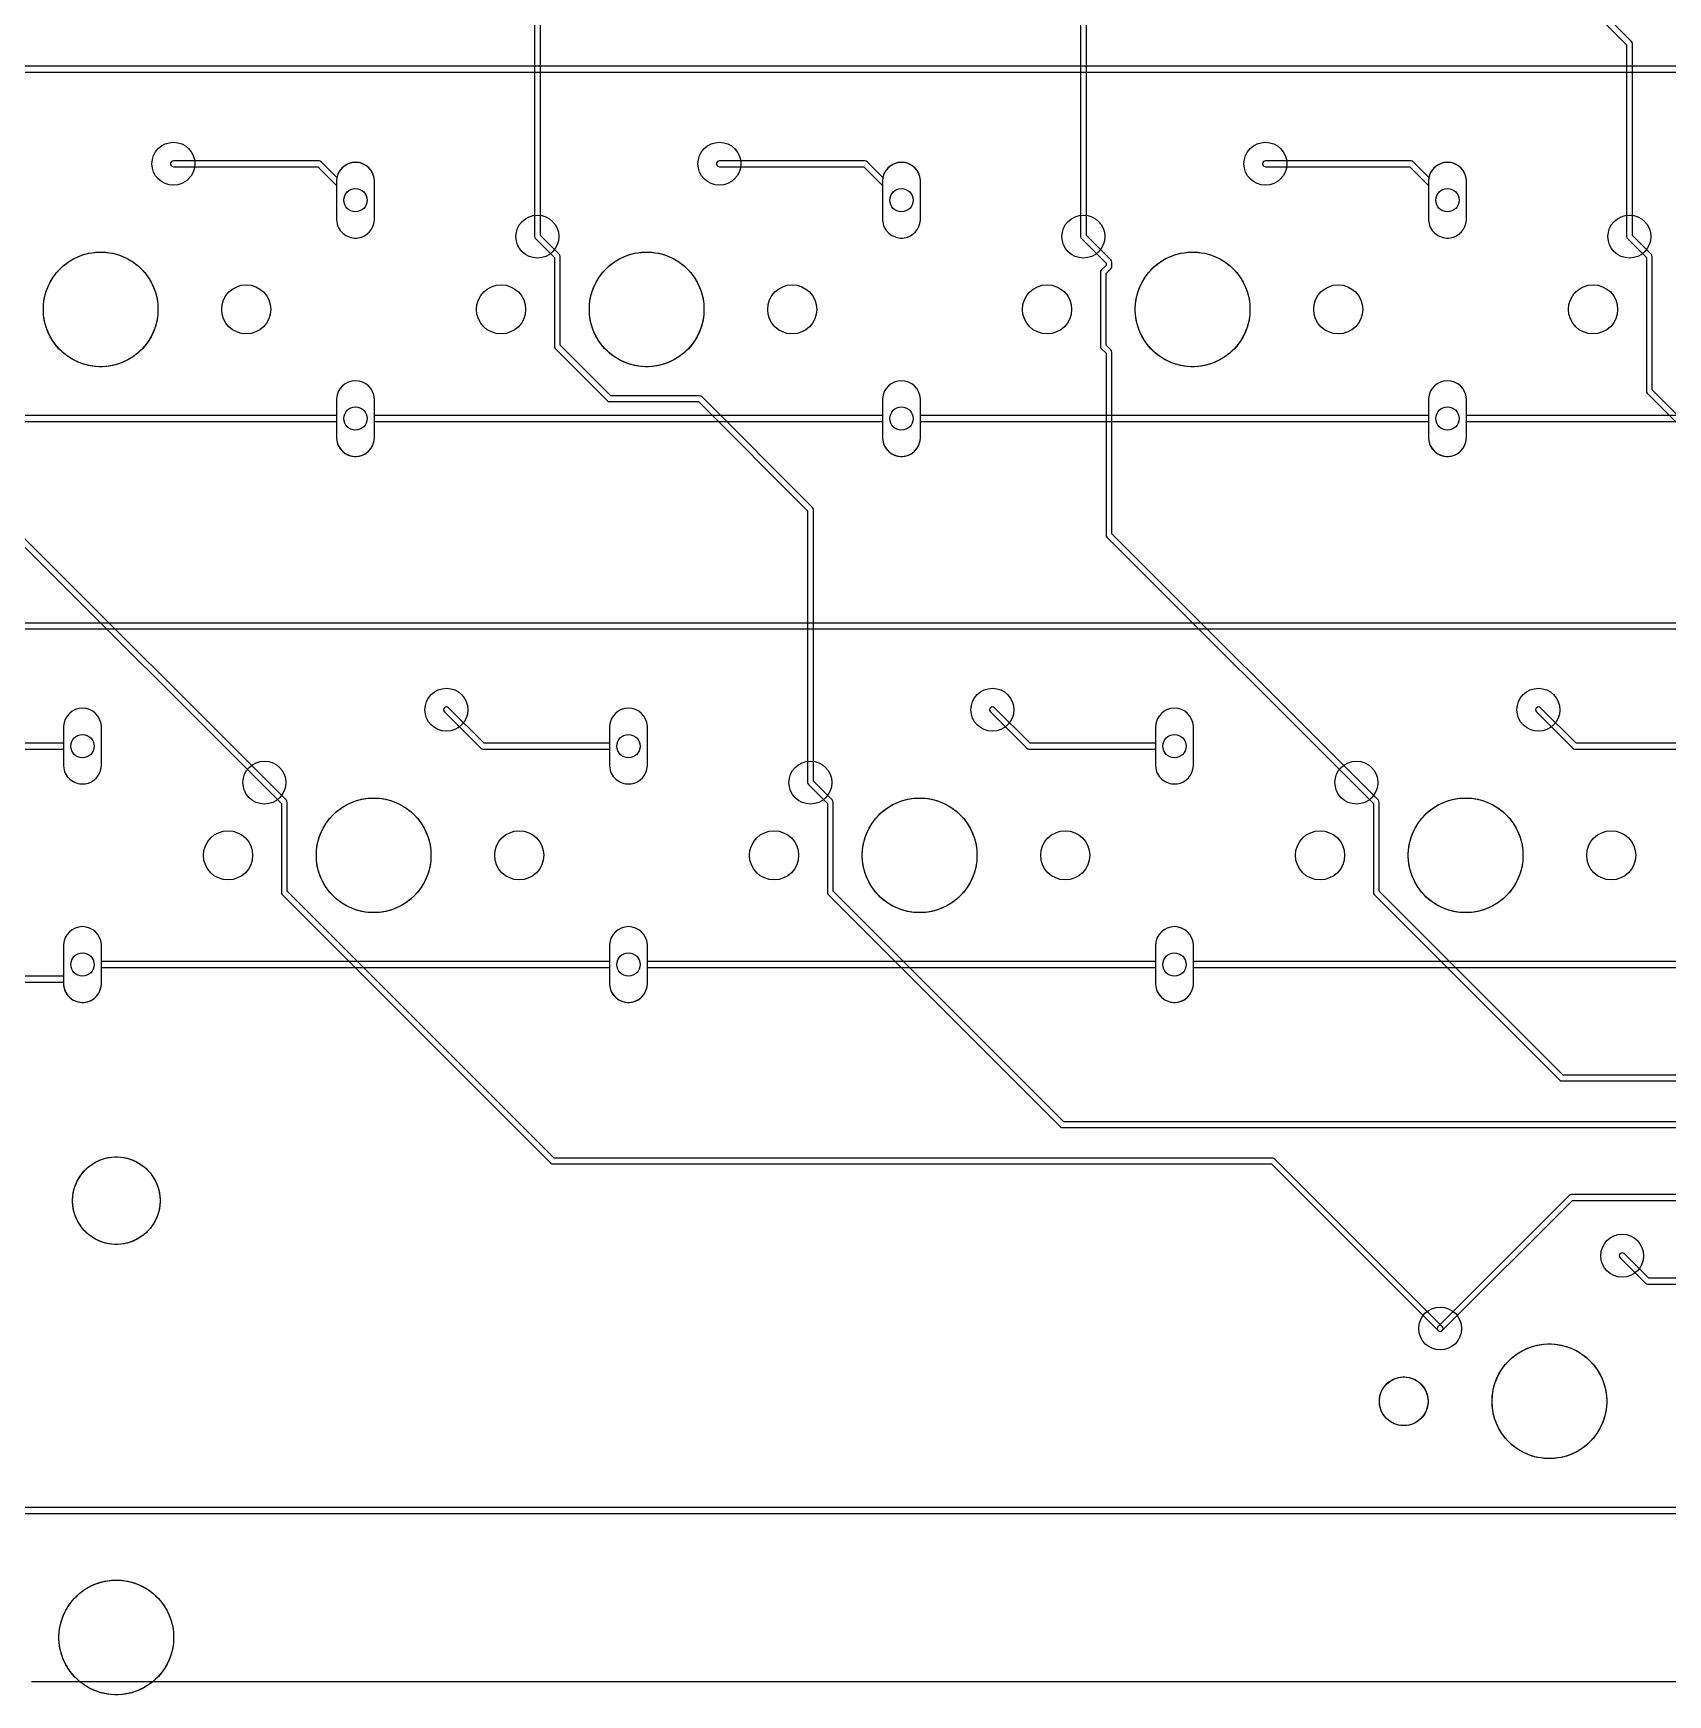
# Model space of a CAD drawing. Header units: millimetres. Extents: x 0 to 364, y 2 to 117.
# Drawn here: x 76.8 to 133.8, y 1.7 to 59.7 of the extents above; entities that cross this region are included whole.
import ezdxf

# ---------------------------------------------------------------- set-up
doc = ezdxf.new("R2010")
doc.units = ezdxf.units.MM

msp = doc.modelspace()

# ---------------------------------------------------------------- linework, layer by layer
at = {"layer": '16_copper'}
for points in [[(134.548, 109.292), (133.278, 108.022, 0.198912), (133.248, 107.95), (133.248, 99.102), (130.768, 96.622), (121.92, 96.622, 0.198912), (121.848, 96.592), (118.8, 93.544, 0.198912), (118.77, 93.472), (118.77, 90.678, 0.198912), (118.8, 90.606), (119.278, 90.128), (119.278, 80.137, 0.198912), (119.308, 80.065), (128.48, 70.894), (128.48, 63.189, 0.198912), (128.509, 63.117), (132.359, 59.267), (132.359, 52.578, 0.198912), (132.389, 52.506), (133.052, 51.844), (133.052, 47.187, 0.198912), (133.081, 47.115), (141.884, 38.312)], [(142.058, 38.426), (133.255, 47.229), (133.255, 51.886, 0.198912), (133.225, 51.958), (132.563, 52.62), (132.563, 59.309, 0.198912), (132.533, 59.381), (128.683, 63.231), (128.683, 70.936, 0.198912), (128.653, 71.008), (119.482, 80.179), (119.482, 90.17, 0.198912), (119.452, 90.242), (118.974, 90.72), (118.974, 93.43), (121.962, 96.418), (130.81, 96.418, 0.198912), (130.882, 96.448), (133.422, 98.988, 0.198912), (133.452, 99.06), (133.452, 107.908), (134.662, 109.118)], [(94.259, 63.875), (94.259, 52.578, 0.198912), (94.289, 52.506), (94.952, 51.844), (94.952, 48.747, 0.198912), (94.981, 48.675), (96.808, 46.848, 0.198912), (96.88, 46.819), (99.977, 46.819), (103.784, 43.011), (103.784, 33.528, 0.198912), (103.814, 33.456), (104.477, 32.794), (104.477, 29.697, 0.198912), (104.506, 29.625), (112.613, 21.518, 0.198912), (112.685, 21.488), (181.568, 21.488)], [(181.61, 21.692), (112.727, 21.692), (104.68, 29.739), (104.68, 32.836, 0.198912), (104.65, 32.908), (103.988, 33.57), (103.988, 43.053, 0.198912), (103.958, 43.125), (100.091, 46.992, 0.198912), (100.019, 47.022), (96.922, 47.022), (95.155, 48.789), (95.155, 51.886, 0.198912), (95.125, 51.958), (94.463, 52.62), (94.463, 63.917, 0.198912)], [(113.309, 63.077), (113.309, 52.578, 0.198912), (113.339, 52.506), (114.198, 51.647), (114.198, 51.568), (114.031, 51.401, 0.198912), (114.002, 51.329), (114.002, 48.747, 0.198912), (114.031, 48.675), (114.198, 48.508), (114.198, 42.164, 0.198912), (114.228, 42.092), (123.527, 32.794), (123.527, 29.697, 0.198912), (123.556, 29.625), (130.037, 23.144, 0.198912), (130.109, 23.114), (194.385, 23.114)], [(194.427, 23.317), (130.151, 23.317), (123.73, 29.739), (123.73, 32.836, 0.198912), (123.7, 32.908), (114.402, 42.206), (114.402, 48.55, 0.198912), (114.372, 48.622), (114.205, 48.789), (114.205, 51.287), (114.372, 51.454, 0.198912), (114.402, 51.526), (114.402, 51.689, 0.198912), (114.372, 51.761), (113.513, 52.62), (113.513, 63.119, 0.198912)], [(75.931, 42.289), (85.427, 32.794), (85.427, 29.697, 0.198912), (85.456, 29.625), (94.833, 20.248, 0.198912), (94.905, 20.218), (119.973, 20.218), (125.785, 14.406, 1), (125.929, 14.55), (120.087, 20.392, 0.198912), (120.015, 20.422), (94.947, 20.422), (85.63, 29.739), (85.63, 32.836, 0.198912), (85.6, 32.908), (76.105, 42.403)]]:
    msp.add_lwpolyline(points, format="xyb", dxfattribs=at)
for points in [[(88.108, 52.534, 0.357805), (88.671, 53.155), (88.671, 54.541, 0.952079), (87.351, 54.541), (87.351, 53.155), (87.357, 53.091), (87.37, 53.027), (87.388, 52.965), (87.413, 52.905), (87.444, 52.848), (87.48, 52.794), (87.521, 52.744), (87.567, 52.698), (87.617, 52.657), (87.671, 52.62), (87.728, 52.59), (87.788, 52.565), (87.85, 52.546), (87.914, 52.534), (87.979, 52.527), (88.043, 52.527)], [(107.158, 52.534, 0.357805), (107.721, 53.155), (107.721, 54.541, 0.952079), (106.401, 54.541), (106.401, 53.155), (106.407, 53.091), (106.42, 53.027), (106.438, 52.965), (106.463, 52.905), (106.494, 52.848), (106.53, 52.794), (106.571, 52.744), (106.617, 52.698), (106.667, 52.657), (106.721, 52.62), (106.778, 52.59), (106.838, 52.565), (106.9, 52.546), (106.964, 52.534), (107.029, 52.527), (107.093, 52.527)], [(126.208, 52.534, 0.357805), (126.771, 53.155), (126.771, 54.541, 0.952079), (125.451, 54.541), (125.451, 53.155), (125.457, 53.091), (125.47, 53.027), (125.488, 52.965), (125.513, 52.905), (125.544, 52.848), (125.58, 52.794), (125.621, 52.744), (125.667, 52.698), (125.717, 52.657), (125.771, 52.62), (125.828, 52.59), (125.888, 52.565), (125.95, 52.546), (126.014, 52.534), (126.079, 52.527), (126.143, 52.527)], [(88.108, 44.914, 0.357805), (88.671, 45.535), (88.671, 46.921, 0.952079), (87.351, 46.921), (87.351, 45.535), (87.357, 45.471), (87.37, 45.407), (87.388, 45.345), (87.413, 45.285), (87.444, 45.228), (87.48, 45.174), (87.521, 45.124), (87.567, 45.078), (87.617, 45.037), (87.671, 45), (87.728, 44.97), (87.788, 44.945), (87.85, 44.926), (87.914, 44.914), (87.979, 44.907), (88.043, 44.907)], [(107.158, 44.914, 0.357805), (107.721, 45.535), (107.721, 46.921, 0.952079), (106.401, 46.921), (106.401, 45.535), (106.407, 45.471), (106.42, 45.407), (106.438, 45.345), (106.463, 45.285), (106.494, 45.228), (106.53, 45.174), (106.571, 45.124), (106.617, 45.078), (106.667, 45.037), (106.721, 45), (106.778, 44.97), (106.838, 44.945), (106.9, 44.926), (106.964, 44.914), (107.029, 44.907), (107.093, 44.907)], [(126.208, 44.914, 0.357805), (126.771, 45.535), (126.771, 46.921, 0.952079), (125.451, 46.921), (125.451, 45.535), (125.457, 45.471), (125.47, 45.407), (125.488, 45.345), (125.513, 45.285), (125.544, 45.228), (125.58, 45.174), (125.621, 45.124), (125.667, 45.078), (125.717, 45.037), (125.771, 45), (125.828, 44.97), (125.888, 44.945), (125.95, 44.926), (126.014, 44.914), (126.079, 44.907), (126.143, 44.907)], [(78.583, 33.484, 0.357805), (79.146, 34.105), (79.146, 35.491, 0.952079), (77.826, 35.491), (77.826, 34.105), (77.832, 34.041), (77.845, 33.977), (77.863, 33.915), (77.888, 33.855), (77.919, 33.798), (77.955, 33.744), (77.996, 33.694), (78.042, 33.648), (78.092, 33.607), (78.146, 33.57), (78.203, 33.54), (78.263, 33.515), (78.325, 33.496), (78.389, 33.484), (78.454, 33.477), (78.518, 33.477)], [(97.633, 33.484, 0.357805), (98.196, 34.105), (98.196, 35.491, 0.952079), (96.876, 35.491), (96.876, 34.105), (96.882, 34.041), (96.895, 33.977), (96.913, 33.915), (96.938, 33.855), (96.969, 33.798), (97.005, 33.744), (97.046, 33.694), (97.092, 33.648), (97.142, 33.607), (97.196, 33.57), (97.253, 33.54), (97.313, 33.515), (97.375, 33.496), (97.439, 33.484), (97.504, 33.477), (97.568, 33.477)], [(116.683, 33.484, 0.357805), (117.246, 34.105), (117.246, 35.491, 0.952079), (115.926, 35.491), (115.926, 34.105), (115.932, 34.041), (115.945, 33.977), (115.963, 33.915), (115.988, 33.855), (116.019, 33.798), (116.055, 33.744), (116.096, 33.694), (116.142, 33.648), (116.192, 33.607), (116.246, 33.57), (116.303, 33.54), (116.363, 33.515), (116.425, 33.496), (116.489, 33.484), (116.554, 33.477), (116.618, 33.477)], [(78.583, 25.864, 0.357805), (79.146, 26.485), (79.146, 27.871, 0.952079), (77.826, 27.871), (77.826, 26.485), (77.832, 26.421), (77.845, 26.357), (77.863, 26.295), (77.888, 26.235), (77.919, 26.178), (77.955, 26.124), (77.996, 26.074), (78.042, 26.028), (78.092, 25.987), (78.146, 25.95), (78.203, 25.92), (78.263, 25.895), (78.325, 25.876), (78.389, 25.864), (78.454, 25.857), (78.518, 25.857)], [(97.633, 25.864, 0.357805), (98.196, 26.485), (98.196, 27.871, 0.952079), (96.876, 27.871), (96.876, 26.485), (96.882, 26.421), (96.895, 26.357), (96.913, 26.295), (96.938, 26.235), (96.969, 26.178), (97.005, 26.124), (97.046, 26.074), (97.092, 26.028), (97.142, 25.987), (97.196, 25.95), (97.253, 25.92), (97.313, 25.895), (97.375, 25.876), (97.439, 25.864), (97.504, 25.857), (97.568, 25.857)], [(116.683, 25.864, 0.357805), (117.246, 26.485), (117.246, 27.871, 0.952079), (115.926, 27.871), (115.926, 26.485), (115.932, 26.421), (115.945, 26.357), (115.963, 26.295), (115.988, 26.235), (116.019, 26.178), (116.055, 26.124), (116.096, 26.074), (116.142, 26.028), (116.192, 25.987), (116.246, 25.95), (116.303, 25.92), (116.363, 25.895), (116.425, 25.876), (116.489, 25.864), (116.554, 25.857), (116.618, 25.857)]]:
    msp.add_lwpolyline(points, format="xyb", close=True, dxfattribs=at)
at = {"layer": '1_copper'}
for points in [[(247.704, 58.522), (43.053, 58.522, 0.198912), (42.981, 58.492), (37.139, 52.65), (37.124, 52.63), (37.114, 52.607), (37.109, 52.582), (37.112, 52.557), (37.12, 52.533), (37.134, 52.512), (37.152, 52.495), (37.174, 52.483), (37.199, 52.477), (37.224, 52.477, 0.166453), (37.283, 52.506), (43.095, 58.318), (247.746, 58.318, 0.198912)], [(144.501, 46.33), (126.771, 46.33), (126.771, 46.921, 0.952079), (125.451, 46.921), (125.451, 46.33), (107.721, 46.33), (107.721, 46.921, 0.952079), (106.401, 46.921), (106.401, 46.33), (88.671, 46.33), (88.671, 46.921, 0.952079), (87.351, 46.921), (87.351, 46.33), (69.621, 46.33)], [(69.621, 46.126), (87.351, 46.126), (87.351, 45.535, 0.952079), (88.671, 45.535), (88.671, 46.126), (106.401, 46.126), (106.401, 45.535, 0.952079), (107.721, 45.535), (107.721, 46.126), (125.451, 46.126), (125.451, 45.535, 0.952079), (126.771, 45.535), (126.771, 46.126), (144.501, 46.126)], [(237.871, 39.091), (71.247, 39.091, 0.198912), (71.175, 39.061), (65.714, 33.6, 1), (65.858, 33.456), (71.289, 38.887), (237.829, 38.887)], [(73.406, 34.696), (77.826, 34.696), (77.826, 34.105), (77.832, 34.041), (77.845, 33.977), (77.863, 33.915), (77.888, 33.855), (77.919, 33.798), (77.955, 33.744), (77.996, 33.694), (78.042, 33.648), (78.092, 33.607), (78.146, 33.57), (78.203, 33.54), (78.263, 33.515), (78.325, 33.496), (78.389, 33.484), (78.454, 33.477), (78.518, 33.477), (78.583, 33.484, 0.357805), (79.146, 34.105), (79.146, 35.491, 0.952079), (77.826, 35.491), (77.826, 34.9), (73.448, 34.9)], [(134.976, 34.9), (130.598, 34.9), (129.358, 36.14, 1), (129.214, 35.996), (130.484, 34.726, 0.198912), (130.556, 34.696), (134.976, 34.696)], [(134.976, 27.28), (117.246, 27.28), (117.246, 27.871, 0.952079), (115.926, 27.871), (115.926, 27.28), (98.196, 27.28), (98.196, 27.871, 0.952079), (96.876, 27.871), (96.876, 27.28), (79.146, 27.28), (79.146, 27.871, 0.952079), (77.826, 27.871), (77.826, 26.772), (60.096, 26.772)], [(60.096, 26.568), (77.826, 26.568, 0.965361), (79.14, 26.421), (79.146, 26.485), (79.146, 27.076), (96.876, 27.076), (96.876, 26.485, 0.952079), (98.196, 26.485), (98.196, 27.076), (115.926, 27.076), (115.926, 26.485, 0.952079), (117.246, 26.485), (117.246, 27.076), (134.976, 27.076)], [(176, 19.152), (130.429, 19.152, 0.198912), (130.357, 19.122), (125.785, 14.55, 1), (125.929, 14.406), (130.471, 18.948), (176.042, 18.948, 0.198912)], [(137.897, 16.231), (133.138, 16.231), (132.279, 17.09, 1), (132.135, 16.946), (133.024, 16.057, 0.198912), (133.096, 16.027), (137.897, 16.027)], [(137.897, 8.228), (67.716, 8.228), (67.716, 8.821, 0.952079), (66.396, 8.821), (66.396, 8.101), (43.84, 8.101), (43.84, 8.694, 0.952079), (42.52, 8.694), (42.52, 8.103), (20.091, 8.103), (20.091, 8.694, 0.952079), (18.771, 8.694), (18.771, 7.308, 0.952079), (20.091, 7.308), (20.091, 7.899), (42.52, 7.899), (42.52, 7.308, 0.952079), (43.84, 7.308), (43.84, 7.901), (66.396, 7.901), (66.396, 7.435, 0.952079), (67.716, 7.435), (67.716, 8.028), (137.897, 8.028, 0.961569)]]:
    msp.add_lwpolyline(points, format="xyb", dxfattribs=at)
for points in [[(88.108, 52.534, 0.357805), (88.671, 53.155), (88.671, 54.541, 0.883004), (87.364, 54.639), (86.813, 55.19, 0.198912), (86.741, 55.22), (81.661, 55.22, 0.921463), (81.644, 55.018), (81.661, 55.016), (86.699, 55.016), (87.351, 54.365), (87.351, 53.155), (87.357, 53.091), (87.37, 53.027), (87.388, 52.965), (87.413, 52.905), (87.444, 52.848), (87.48, 52.794), (87.521, 52.744), (87.567, 52.698), (87.617, 52.657), (87.671, 52.62), (87.728, 52.59), (87.788, 52.565), (87.85, 52.546), (87.914, 52.534), (87.979, 52.527), (88.043, 52.527)], [(107.158, 52.534, 0.357805), (107.721, 53.155), (107.721, 54.541, 0.883004), (106.414, 54.639), (105.863, 55.19, 0.198912), (105.791, 55.22), (100.711, 55.22, 0.921463), (100.694, 55.018), (100.711, 55.016), (105.749, 55.016), (106.401, 54.365), (106.401, 53.155), (106.407, 53.091), (106.42, 53.027), (106.438, 52.965), (106.463, 52.905), (106.494, 52.848), (106.53, 52.794), (106.571, 52.744), (106.617, 52.698), (106.667, 52.657), (106.721, 52.62), (106.778, 52.59), (106.838, 52.565), (106.9, 52.546), (106.964, 52.534), (107.029, 52.527), (107.093, 52.527)], [(126.208, 52.534, 0.357805), (126.771, 53.155), (126.771, 54.541, 0.883004), (125.464, 54.639), (124.913, 55.19, 0.198912), (124.841, 55.22), (119.761, 55.22, 0.921463), (119.744, 55.018), (119.761, 55.016), (124.799, 55.016), (125.451, 54.365), (125.451, 53.155), (125.457, 53.091), (125.47, 53.027), (125.488, 52.965), (125.513, 52.905), (125.544, 52.848), (125.58, 52.794), (125.621, 52.744), (125.667, 52.698), (125.717, 52.657), (125.771, 52.62), (125.828, 52.59), (125.888, 52.565), (125.95, 52.546), (126.014, 52.534), (126.079, 52.527), (126.143, 52.527)], [(97.633, 33.484, 0.357805), (98.196, 34.105), (98.196, 35.491, 0.952079), (96.876, 35.491), (96.876, 34.9), (92.498, 34.9), (91.258, 36.14, 1), (91.114, 35.996), (92.384, 34.726, 0.198912), (92.456, 34.696), (96.876, 34.696), (96.876, 34.105), (96.882, 34.041), (96.895, 33.977), (96.913, 33.915), (96.938, 33.855), (96.969, 33.798), (97.005, 33.744), (97.046, 33.694), (97.092, 33.648), (97.142, 33.607), (97.196, 33.57), (97.253, 33.54), (97.313, 33.515), (97.375, 33.496), (97.439, 33.484), (97.504, 33.477), (97.568, 33.477)], [(116.683, 33.484, 0.357805), (117.246, 34.105), (117.246, 35.491, 0.952079), (115.926, 35.491), (115.926, 34.9), (111.548, 34.9), (110.308, 36.14, 1), (110.164, 35.996), (111.434, 34.726, 0.198912), (111.506, 34.696), (115.926, 34.696), (115.926, 34.105), (115.932, 34.041), (115.945, 33.977), (115.963, 33.915), (115.988, 33.855), (116.019, 33.798), (116.055, 33.744), (116.096, 33.694), (116.142, 33.648), (116.192, 33.607), (116.246, 33.57), (116.303, 33.54), (116.363, 33.515), (116.425, 33.496), (116.489, 33.484), (116.554, 33.477), (116.618, 33.477)]]:
    msp.add_lwpolyline(points, format="xyb", close=True, dxfattribs=at)
at = {"layer": 'drills_NPTH'}
for centre, radius in [((79.121, 50.038), 2), ((98.171, 50.038), 2), ((117.221, 50.038), 2), ((88.646, 30.988), 2), ((107.696, 30.988), 2), ((126.746, 30.988), 2), ((79.667, 18.938), 1.525), ((129.667, 11.938), 2), ((124.587, 11.938), 0.85), ((79.667, 3.698), 2)]:
    msp.add_circle(centre, radius, dxfattribs=at)
at = {"layer": 'drills_PTH'}
for centre, radius in [((81.661, 55.118), 0.75), ((100.711, 55.118), 0.75), ((119.761, 55.118), 0.75), ((88.011, 53.848), 0.406), ((107.061, 53.848), 0.406), ((126.111, 53.848), 0.406), ((94.361, 52.578), 0.75), ((113.411, 52.578), 0.75), ((132.461, 52.578), 0.75), ((84.201, 50.038), 0.857), ((93.091, 50.038), 0.857), ((103.251, 50.038), 0.857), ((112.141, 50.038), 0.857), ((122.301, 50.038), 0.857), ((131.191, 50.038), 0.857), ((88.011, 46.228), 0.406), ((107.061, 46.228), 0.406), ((126.111, 46.228), 0.406), ((91.186, 36.068), 0.75), ((110.236, 36.068), 0.75), ((129.286, 36.068), 0.75), ((78.486, 34.798), 0.406), ((97.536, 34.798), 0.406), ((116.586, 34.798), 0.406), ((84.836, 33.528), 0.75), ((103.886, 33.528), 0.75), ((122.936, 33.528), 0.75), ((83.566, 30.988), 0.857), ((93.726, 30.988), 0.857), ((102.616, 30.988), 0.857), ((112.776, 30.988), 0.857), ((121.666, 30.988), 0.857), ((131.826, 30.988), 0.857), ((78.486, 27.178), 0.406), ((97.536, 27.178), 0.406), ((116.586, 27.178), 0.406), ((132.207, 17.018), 0.75), ((125.857, 14.478), 0.75)]:
    msp.add_circle(centre, radius, dxfattribs=at)
at = {"layer": 'holes'}
for points in [[(81.121, 49.978), (81.114, 49.857), (81.099, 49.737), (81.078, 49.618), (81.049, 49.501), (81.013, 49.385), (80.97, 49.272), (80.92, 49.162), (80.864, 49.055), (80.801, 48.951), (80.733, 48.852), (80.658, 48.757), (80.578, 48.666), (80.493, 48.581), (80.402, 48.501), (80.307, 48.426), (80.208, 48.358), (80.104, 48.295), (79.997, 48.239), (79.887, 48.189), (79.774, 48.146), (79.658, 48.11), (79.541, 48.081), (79.422, 48.06), (79.302, 48.045), (79.181, 48.038), (79.061, 48.038), (78.94, 48.045), (78.82, 48.06), (78.701, 48.081), (78.584, 48.11), (78.468, 48.146), (78.355, 48.189), (78.245, 48.239), (78.138, 48.295), (78.034, 48.358), (77.935, 48.426), (77.84, 48.501), (77.749, 48.581), (77.664, 48.666), (77.584, 48.757), (77.509, 48.852), (77.441, 48.951), (77.378, 49.055), (77.322, 49.162), (77.272, 49.272), (77.229, 49.385), (77.193, 49.501), (77.164, 49.618), (77.143, 49.737), (77.128, 49.857), (77.121, 49.978), (77.121, 50.098), (77.128, 50.219), (77.143, 50.339), (77.164, 50.458), (77.193, 50.575), (77.229, 50.691), (77.272, 50.804), (77.322, 50.914), (77.378, 51.021), (77.441, 51.125), (77.509, 51.224), (77.584, 51.319), (77.664, 51.41), (77.749, 51.495), (77.84, 51.575), (77.935, 51.65), (78.034, 51.718), (78.138, 51.781), (78.245, 51.837), (78.355, 51.887), (78.468, 51.93), (78.584, 51.966), (78.701, 51.995), (78.82, 52.016), (78.94, 52.031), (79.061, 52.038), (79.181, 52.038), (79.302, 52.031), (79.422, 52.016), (79.541, 51.995), (79.658, 51.966), (79.774, 51.93), (79.887, 51.887), (79.997, 51.837), (80.104, 51.781), (80.208, 51.718), (80.307, 51.65), (80.402, 51.575), (80.493, 51.495), (80.578, 51.41), (80.658, 51.319), (80.733, 51.224), (80.801, 51.125), (80.864, 51.021), (80.92, 50.914), (80.97, 50.804), (81.013, 50.691), (81.049, 50.575), (81.078, 50.458), (81.099, 50.339), (81.114, 50.219), (81.121, 50.098), (81.121, 49.978)], [(100.171, 49.978), (100.164, 49.857), (100.149, 49.737), (100.128, 49.618), (100.099, 49.501), (100.063, 49.385), (100.02, 49.272), (99.97, 49.162), (99.914, 49.055), (99.851, 48.951), (99.783, 48.852), (99.708, 48.757), (99.628, 48.666), (99.543, 48.581), (99.452, 48.501), (99.357, 48.426), (99.258, 48.358), (99.154, 48.295), (99.047, 48.239), (98.937, 48.189), (98.824, 48.146), (98.708, 48.11), (98.591, 48.081), (98.472, 48.06), (98.352, 48.045), (98.231, 48.038), (98.111, 48.038), (97.99, 48.045), (97.87, 48.06), (97.751, 48.081), (97.634, 48.11), (97.518, 48.146), (97.405, 48.189), (97.295, 48.239), (97.188, 48.295), (97.084, 48.358), (96.985, 48.426), (96.89, 48.501), (96.799, 48.581), (96.714, 48.666), (96.634, 48.757), (96.559, 48.852), (96.491, 48.951), (96.428, 49.055), (96.372, 49.162), (96.322, 49.272), (96.279, 49.385), (96.243, 49.501), (96.214, 49.618), (96.193, 49.737), (96.178, 49.857), (96.171, 49.978), (96.171, 50.098), (96.178, 50.219), (96.193, 50.339), (96.214, 50.458), (96.243, 50.575), (96.279, 50.691), (96.322, 50.804), (96.372, 50.914), (96.428, 51.021), (96.491, 51.125), (96.559, 51.224), (96.634, 51.319), (96.714, 51.41), (96.799, 51.495), (96.89, 51.575), (96.985, 51.65), (97.084, 51.718), (97.188, 51.781), (97.295, 51.837), (97.405, 51.887), (97.518, 51.93), (97.634, 51.966), (97.751, 51.995), (97.87, 52.016), (97.99, 52.031), (98.111, 52.038), (98.231, 52.038), (98.352, 52.031), (98.472, 52.016), (98.591, 51.995), (98.708, 51.966), (98.824, 51.93), (98.937, 51.887), (99.047, 51.837), (99.154, 51.781), (99.258, 51.718), (99.357, 51.65), (99.452, 51.575), (99.543, 51.495), (99.628, 51.41), (99.708, 51.319), (99.783, 51.224), (99.851, 51.125), (99.914, 51.021), (99.97, 50.914), (100.02, 50.804), (100.063, 50.691), (100.099, 50.575), (100.128, 50.458), (100.149, 50.339), (100.164, 50.219), (100.171, 50.098), (100.171, 49.978)], [(119.221, 49.978), (119.214, 49.857), (119.199, 49.737), (119.178, 49.618), (119.149, 49.501), (119.113, 49.385), (119.07, 49.272), (119.02, 49.162), (118.964, 49.055), (118.901, 48.951), (118.833, 48.852), (118.758, 48.757), (118.678, 48.666), (118.593, 48.581), (118.502, 48.501), (118.407, 48.426), (118.308, 48.358), (118.204, 48.295), (118.097, 48.239), (117.987, 48.189), (117.874, 48.146), (117.758, 48.11), (117.641, 48.081), (117.522, 48.06), (117.402, 48.045), (117.281, 48.038), (117.161, 48.038), (117.04, 48.045), (116.92, 48.06), (116.801, 48.081), (116.684, 48.11), (116.568, 48.146), (116.455, 48.189), (116.345, 48.239), (116.238, 48.295), (116.134, 48.358), (116.035, 48.426), (115.94, 48.501), (115.849, 48.581), (115.764, 48.666), (115.684, 48.757), (115.609, 48.852), (115.541, 48.951), (115.478, 49.055), (115.422, 49.162), (115.372, 49.272), (115.329, 49.385), (115.293, 49.501), (115.264, 49.618), (115.243, 49.737), (115.228, 49.857), (115.221, 49.978), (115.221, 50.098), (115.228, 50.219), (115.243, 50.339), (115.264, 50.458), (115.293, 50.575), (115.329, 50.691), (115.372, 50.804), (115.422, 50.914), (115.478, 51.021), (115.541, 51.125), (115.609, 51.224), (115.684, 51.319), (115.764, 51.41), (115.849, 51.495), (115.94, 51.575), (116.035, 51.65), (116.134, 51.718), (116.238, 51.781), (116.345, 51.837), (116.455, 51.887), (116.568, 51.93), (116.684, 51.966), (116.801, 51.995), (116.92, 52.016), (117.04, 52.031), (117.161, 52.038), (117.281, 52.038), (117.402, 52.031), (117.522, 52.016), (117.641, 51.995), (117.758, 51.966), (117.874, 51.93), (117.987, 51.887), (118.097, 51.837), (118.204, 51.781), (118.308, 51.718), (118.407, 51.65), (118.502, 51.575), (118.593, 51.495), (118.678, 51.41), (118.758, 51.319), (118.833, 51.224), (118.901, 51.125), (118.964, 51.021), (119.02, 50.914), (119.07, 50.804), (119.113, 50.691), (119.149, 50.575), (119.178, 50.458), (119.199, 50.339), (119.214, 50.219), (119.221, 50.098), (119.221, 49.978)], [(90.646, 30.928), (90.639, 30.807), (90.624, 30.687), (90.603, 30.568), (90.574, 30.451), (90.538, 30.335), (90.495, 30.222), (90.445, 30.112), (90.389, 30.005), (90.326, 29.901), (90.258, 29.802), (90.183, 29.707), (90.103, 29.616), (90.018, 29.531), (89.927, 29.451), (89.832, 29.376), (89.733, 29.308), (89.629, 29.245), (89.522, 29.189), (89.412, 29.139), (89.299, 29.096), (89.183, 29.06), (89.066, 29.031), (88.947, 29.01), (88.827, 28.995), (88.706, 28.988), (88.586, 28.988), (88.465, 28.995), (88.345, 29.01), (88.226, 29.031), (88.109, 29.06), (87.993, 29.096), (87.88, 29.139), (87.77, 29.189), (87.663, 29.245), (87.559, 29.308), (87.46, 29.376), (87.365, 29.451), (87.274, 29.531), (87.189, 29.616), (87.109, 29.707), (87.034, 29.802), (86.966, 29.901), (86.903, 30.005), (86.847, 30.112), (86.797, 30.222), (86.754, 30.335), (86.718, 30.451), (86.689, 30.568), (86.668, 30.687), (86.653, 30.807), (86.646, 30.928), (86.646, 31.048), (86.653, 31.169), (86.668, 31.289), (86.689, 31.408), (86.718, 31.525), (86.754, 31.641), (86.797, 31.754), (86.847, 31.864), (86.903, 31.971), (86.966, 32.075), (87.034, 32.174), (87.109, 32.269), (87.189, 32.36), (87.274, 32.445), (87.365, 32.525), (87.46, 32.6), (87.559, 32.668), (87.663, 32.731), (87.77, 32.787), (87.88, 32.837), (87.993, 32.88), (88.109, 32.916), (88.226, 32.945), (88.345, 32.966), (88.465, 32.981), (88.586, 32.988), (88.706, 32.988), (88.827, 32.981), (88.947, 32.966), (89.066, 32.945), (89.183, 32.916), (89.299, 32.88), (89.412, 32.837), (89.522, 32.787), (89.629, 32.731), (89.733, 32.668), (89.832, 32.6), (89.927, 32.525), (90.018, 32.445), (90.103, 32.36), (90.183, 32.269), (90.258, 32.174), (90.326, 32.075), (90.389, 31.971), (90.445, 31.864), (90.495, 31.754), (90.538, 31.641), (90.574, 31.525), (90.603, 31.408), (90.624, 31.289), (90.639, 31.169), (90.646, 31.048), (90.646, 30.928)], [(109.696, 30.928), (109.689, 30.807), (109.674, 30.687), (109.653, 30.568), (109.624, 30.451), (109.588, 30.335), (109.545, 30.222), (109.495, 30.112), (109.439, 30.005), (109.376, 29.901), (109.308, 29.802), (109.233, 29.707), (109.153, 29.616), (109.068, 29.531), (108.977, 29.451), (108.882, 29.376), (108.783, 29.308), (108.679, 29.245), (108.572, 29.189), (108.462, 29.139), (108.349, 29.096), (108.233, 29.06), (108.116, 29.031), (107.997, 29.01), (107.877, 28.995), (107.756, 28.988), (107.636, 28.988), (107.515, 28.995), (107.395, 29.01), (107.276, 29.031), (107.159, 29.06), (107.043, 29.096), (106.93, 29.139), (106.82, 29.189), (106.713, 29.245), (106.609, 29.308), (106.51, 29.376), (106.415, 29.451), (106.324, 29.531), (106.239, 29.616), (106.159, 29.707), (106.084, 29.802), (106.016, 29.901), (105.953, 30.005), (105.897, 30.112), (105.847, 30.222), (105.804, 30.335), (105.768, 30.451), (105.739, 30.568), (105.718, 30.687), (105.703, 30.807), (105.696, 30.928), (105.696, 31.048), (105.703, 31.169), (105.718, 31.289), (105.739, 31.408), (105.768, 31.525), (105.804, 31.641), (105.847, 31.754), (105.897, 31.864), (105.953, 31.971), (106.016, 32.075), (106.084, 32.174), (106.159, 32.269), (106.239, 32.36), (106.324, 32.445), (106.415, 32.525), (106.51, 32.6), (106.609, 32.668), (106.713, 32.731), (106.82, 32.787), (106.93, 32.837), (107.043, 32.88), (107.159, 32.916), (107.276, 32.945), (107.395, 32.966), (107.515, 32.981), (107.636, 32.988), (107.756, 32.988), (107.877, 32.981), (107.997, 32.966), (108.116, 32.945), (108.233, 32.916), (108.349, 32.88), (108.462, 32.837), (108.572, 32.787), (108.679, 32.731), (108.783, 32.668), (108.882, 32.6), (108.977, 32.525), (109.068, 32.445), (109.153, 32.36), (109.233, 32.269), (109.308, 32.174), (109.376, 32.075), (109.439, 31.971), (109.495, 31.864), (109.545, 31.754), (109.588, 31.641), (109.624, 31.525), (109.653, 31.408), (109.674, 31.289), (109.689, 31.169), (109.696, 31.048), (109.696, 30.928)], [(128.746, 30.928), (128.739, 30.807), (128.724, 30.687), (128.703, 30.568), (128.674, 30.451), (128.638, 30.335), (128.595, 30.222), (128.545, 30.112), (128.489, 30.005), (128.426, 29.901), (128.358, 29.802), (128.283, 29.707), (128.203, 29.616), (128.118, 29.531), (128.027, 29.451), (127.932, 29.376), (127.833, 29.308), (127.729, 29.245), (127.622, 29.189), (127.512, 29.139), (127.399, 29.096), (127.283, 29.06), (127.166, 29.031), (127.047, 29.01), (126.927, 28.995), (126.806, 28.988), (126.686, 28.988), (126.565, 28.995), (126.445, 29.01), (126.326, 29.031), (126.209, 29.06), (126.093, 29.096), (125.98, 29.139), (125.87, 29.189), (125.763, 29.245), (125.659, 29.308), (125.56, 29.376), (125.465, 29.451), (125.374, 29.531), (125.289, 29.616), (125.209, 29.707), (125.134, 29.802), (125.066, 29.901), (125.003, 30.005), (124.947, 30.112), (124.897, 30.222), (124.854, 30.335), (124.818, 30.451), (124.789, 30.568), (124.768, 30.687), (124.753, 30.807), (124.746, 30.928), (124.746, 31.048), (124.753, 31.169), (124.768, 31.289), (124.789, 31.408), (124.818, 31.525), (124.854, 31.641), (124.897, 31.754), (124.947, 31.864), (125.003, 31.971), (125.066, 32.075), (125.134, 32.174), (125.209, 32.269), (125.289, 32.36), (125.374, 32.445), (125.465, 32.525), (125.56, 32.6), (125.659, 32.668), (125.763, 32.731), (125.87, 32.787), (125.98, 32.837), (126.093, 32.88), (126.209, 32.916), (126.326, 32.945), (126.445, 32.966), (126.565, 32.981), (126.686, 32.988), (126.806, 32.988), (126.927, 32.981), (127.047, 32.966), (127.166, 32.945), (127.283, 32.916), (127.399, 32.88), (127.512, 32.837), (127.622, 32.787), (127.729, 32.731), (127.833, 32.668), (127.932, 32.6), (128.027, 32.525), (128.118, 32.445), (128.203, 32.36), (128.283, 32.269), (128.358, 32.174), (128.426, 32.075), (128.489, 31.971), (128.545, 31.864), (128.595, 31.754), (128.638, 31.641), (128.674, 31.525), (128.703, 31.408), (128.724, 31.289), (128.739, 31.169), (128.746, 31.048), (128.746, 30.928)], [(81.192, 18.884), (81.184, 18.775), (81.169, 18.667), (81.146, 18.561), (81.115, 18.456), (81.077, 18.354), (81.032, 18.255), (80.979, 18.159), (80.92, 18.068), (80.855, 17.98), (80.784, 17.898), (80.707, 17.821), (80.624, 17.75), (80.537, 17.685), (80.446, 17.626), (80.35, 17.573), (80.251, 17.528), (80.149, 17.49), (80.044, 17.459), (79.938, 17.436), (79.83, 17.421), (79.721, 17.413), (79.613, 17.413), (79.504, 17.421), (79.396, 17.436), (79.29, 17.459), (79.185, 17.49), (79.083, 17.528), (78.984, 17.573), (78.888, 17.626), (78.797, 17.685), (78.71, 17.75), (78.627, 17.821), (78.55, 17.898), (78.479, 17.98), (78.414, 18.068), (78.355, 18.159), (78.302, 18.255), (78.257, 18.354), (78.219, 18.456), (78.188, 18.561), (78.165, 18.667), (78.15, 18.775), (78.142, 18.884), (78.142, 18.992), (78.15, 19.101), (78.165, 19.209), (78.188, 19.315), (78.219, 19.42), (78.257, 19.522), (78.302, 19.621), (78.355, 19.717), (78.414, 19.808), (78.479, 19.896), (78.55, 19.978), (78.627, 20.055), (78.71, 20.126), (78.797, 20.191), (78.888, 20.25), (78.984, 20.303), (79.083, 20.348), (79.185, 20.386), (79.29, 20.417), (79.396, 20.44), (79.504, 20.455), (79.613, 20.463), (79.721, 20.463), (79.83, 20.455), (79.938, 20.44), (80.044, 20.417), (80.149, 20.386), (80.251, 20.348), (80.35, 20.303), (80.446, 20.25), (80.537, 20.191), (80.624, 20.126), (80.707, 20.055), (80.784, 19.978), (80.855, 19.896), (80.92, 19.808), (80.979, 19.717), (81.032, 19.621), (81.077, 19.522), (81.115, 19.42), (81.146, 19.315), (81.169, 19.209), (81.184, 19.101), (81.192, 18.992), (81.192, 18.884)], [(131.667, 11.878), (131.66, 11.757), (131.645, 11.637), (131.623, 11.518), (131.594, 11.401), (131.558, 11.285), (131.516, 11.172), (131.466, 11.062), (131.41, 10.955), (131.347, 10.852), (131.279, 10.752), (131.204, 10.657), (131.124, 10.567), (131.038, 10.481), (130.948, 10.401), (130.853, 10.326), (130.753, 10.258), (130.65, 10.195), (130.543, 10.139), (130.433, 10.089), (130.32, 10.047), (130.204, 10.011), (130.087, 9.982), (129.968, 9.96), (129.848, 9.945), (129.727, 9.938), (129.607, 9.938), (129.486, 9.945), (129.366, 9.96), (129.247, 9.982), (129.13, 10.011), (129.014, 10.047), (128.901, 10.089), (128.791, 10.139), (128.684, 10.195), (128.581, 10.258), (128.481, 10.326), (128.386, 10.401), (128.296, 10.481), (128.21, 10.567), (128.13, 10.657), (128.055, 10.752), (127.987, 10.852), (127.924, 10.955), (127.868, 11.062), (127.818, 11.172), (127.776, 11.285), (127.74, 11.401), (127.711, 11.518), (127.689, 11.637), (127.674, 11.757), (127.667, 11.878), (127.667, 11.998), (127.674, 12.119), (127.689, 12.239), (127.711, 12.358), (127.74, 12.475), (127.776, 12.591), (127.818, 12.704), (127.868, 12.814), (127.924, 12.921), (127.987, 13.024), (128.055, 13.124), (128.13, 13.219), (128.21, 13.309), (128.296, 13.395), (128.386, 13.475), (128.481, 13.55), (128.581, 13.618), (128.684, 13.681), (128.791, 13.737), (128.901, 13.787), (129.014, 13.829), (129.13, 13.865), (129.247, 13.894), (129.366, 13.916), (129.486, 13.931), (129.607, 13.938), (129.727, 13.938), (129.848, 13.931), (129.968, 13.916), (130.087, 13.894), (130.204, 13.865), (130.32, 13.829), (130.433, 13.787), (130.543, 13.737), (130.65, 13.681), (130.753, 13.618), (130.853, 13.55), (130.948, 13.475), (131.038, 13.395), (131.124, 13.309), (131.204, 13.219), (131.279, 13.124), (131.347, 13.024), (131.41, 12.921), (131.466, 12.814), (131.516, 12.704), (131.558, 12.591), (131.594, 12.475), (131.623, 12.358), (131.645, 12.239), (131.66, 12.119), (131.667, 11.998), (131.667, 11.878)], [(125.437, 11.901), (125.431, 11.827), (125.418, 11.754), (125.398, 11.682), (125.373, 11.612), (125.342, 11.545), (125.305, 11.481), (125.262, 11.42), (125.214, 11.363), (125.162, 11.311), (125.105, 11.263), (125.044, 11.22), (124.98, 11.183), (124.913, 11.152), (124.843, 11.127), (124.771, 11.107), (124.698, 11.094), (124.624, 11.088), (124.55, 11.088), (124.476, 11.094), (124.403, 11.107), (124.331, 11.127), (124.261, 11.152), (124.194, 11.183), (124.13, 11.22), (124.069, 11.263), (124.012, 11.311), (123.96, 11.363), (123.912, 11.42), (123.869, 11.481), (123.832, 11.545), (123.801, 11.612), (123.776, 11.682), (123.756, 11.754), (123.743, 11.827), (123.737, 11.901), (123.737, 11.975), (123.743, 12.049), (123.756, 12.122), (123.776, 12.194), (123.801, 12.264), (123.832, 12.331), (123.869, 12.395), (123.912, 12.456), (123.96, 12.513), (124.012, 12.565), (124.069, 12.613), (124.13, 12.656), (124.194, 12.693), (124.261, 12.724), (124.331, 12.749), (124.403, 12.769), (124.476, 12.782), (124.55, 12.788), (124.624, 12.788), (124.698, 12.782), (124.771, 12.769), (124.843, 12.749), (124.913, 12.724), (124.98, 12.693), (125.044, 12.656), (125.105, 12.613), (125.162, 12.565), (125.214, 12.513), (125.262, 12.456), (125.305, 12.395), (125.342, 12.331), (125.373, 12.264), (125.398, 12.194), (125.418, 12.122), (125.431, 12.049), (125.437, 11.975), (125.437, 11.901)], [(81.667, 3.638), (81.66, 3.517), (81.645, 3.397), (81.623, 3.278), (81.594, 3.161), (81.558, 3.045), (81.516, 2.932), (81.466, 2.822), (81.41, 2.715), (81.347, 2.612), (81.279, 2.512), (81.204, 2.417), (81.124, 2.327), (81.038, 2.241), (80.948, 2.161), (80.853, 2.086), (80.753, 2.018), (80.65, 1.955), (80.543, 1.899), (80.433, 1.849), (80.32, 1.807), (80.204, 1.771), (80.087, 1.742), (79.968, 1.72), (79.848, 1.705), (79.727, 1.698), (79.607, 1.698), (79.486, 1.705), (79.366, 1.72), (79.247, 1.742), (79.13, 1.771), (79.014, 1.807), (78.901, 1.849), (78.791, 1.899), (78.684, 1.955), (78.581, 2.018), (78.481, 2.086), (78.386, 2.161), (78.296, 2.241), (78.21, 2.327), (78.13, 2.417), (78.055, 2.512), (77.987, 2.612), (77.924, 2.715), (77.868, 2.822), (77.818, 2.932), (77.776, 3.045), (77.74, 3.161), (77.711, 3.278), (77.689, 3.397), (77.674, 3.517), (77.667, 3.638), (77.667, 3.758), (77.674, 3.879), (77.689, 3.999), (77.711, 4.118), (77.74, 4.235), (77.776, 4.351), (77.818, 4.464), (77.868, 4.574), (77.924, 4.681), (77.987, 4.784), (78.055, 4.884), (78.13, 4.979), (78.21, 5.069), (78.296, 5.155), (78.386, 5.235), (78.481, 5.31), (78.581, 5.378), (78.684, 5.441), (78.791, 5.497), (78.901, 5.547), (79.014, 5.589), (79.13, 5.625), (79.247, 5.654), (79.366, 5.676), (79.486, 5.691), (79.607, 5.698), (79.727, 5.698), (79.848, 5.691), (79.968, 5.676), (80.087, 5.654), (80.204, 5.625), (80.32, 5.589), (80.433, 5.547), (80.543, 5.497), (80.65, 5.441), (80.753, 5.378), (80.853, 5.31), (80.948, 5.235), (81.038, 5.155), (81.124, 5.069), (81.204, 4.979), (81.279, 4.884), (81.347, 4.784), (81.41, 4.681), (81.466, 4.574), (81.516, 4.464), (81.558, 4.351), (81.594, 4.235), (81.623, 4.118), (81.645, 3.999), (81.66, 3.879), (81.667, 3.758), (81.667, 3.638)]]:
    msp.add_lwpolyline(points, close=True, dxfattribs=at)
at = {"layer": 'outline'}
msp.add_lwpolyline([(76.708, 2.159), (182.499, 2.159)], dxfattribs=at)

doc.saveas('drawing.dxf')
